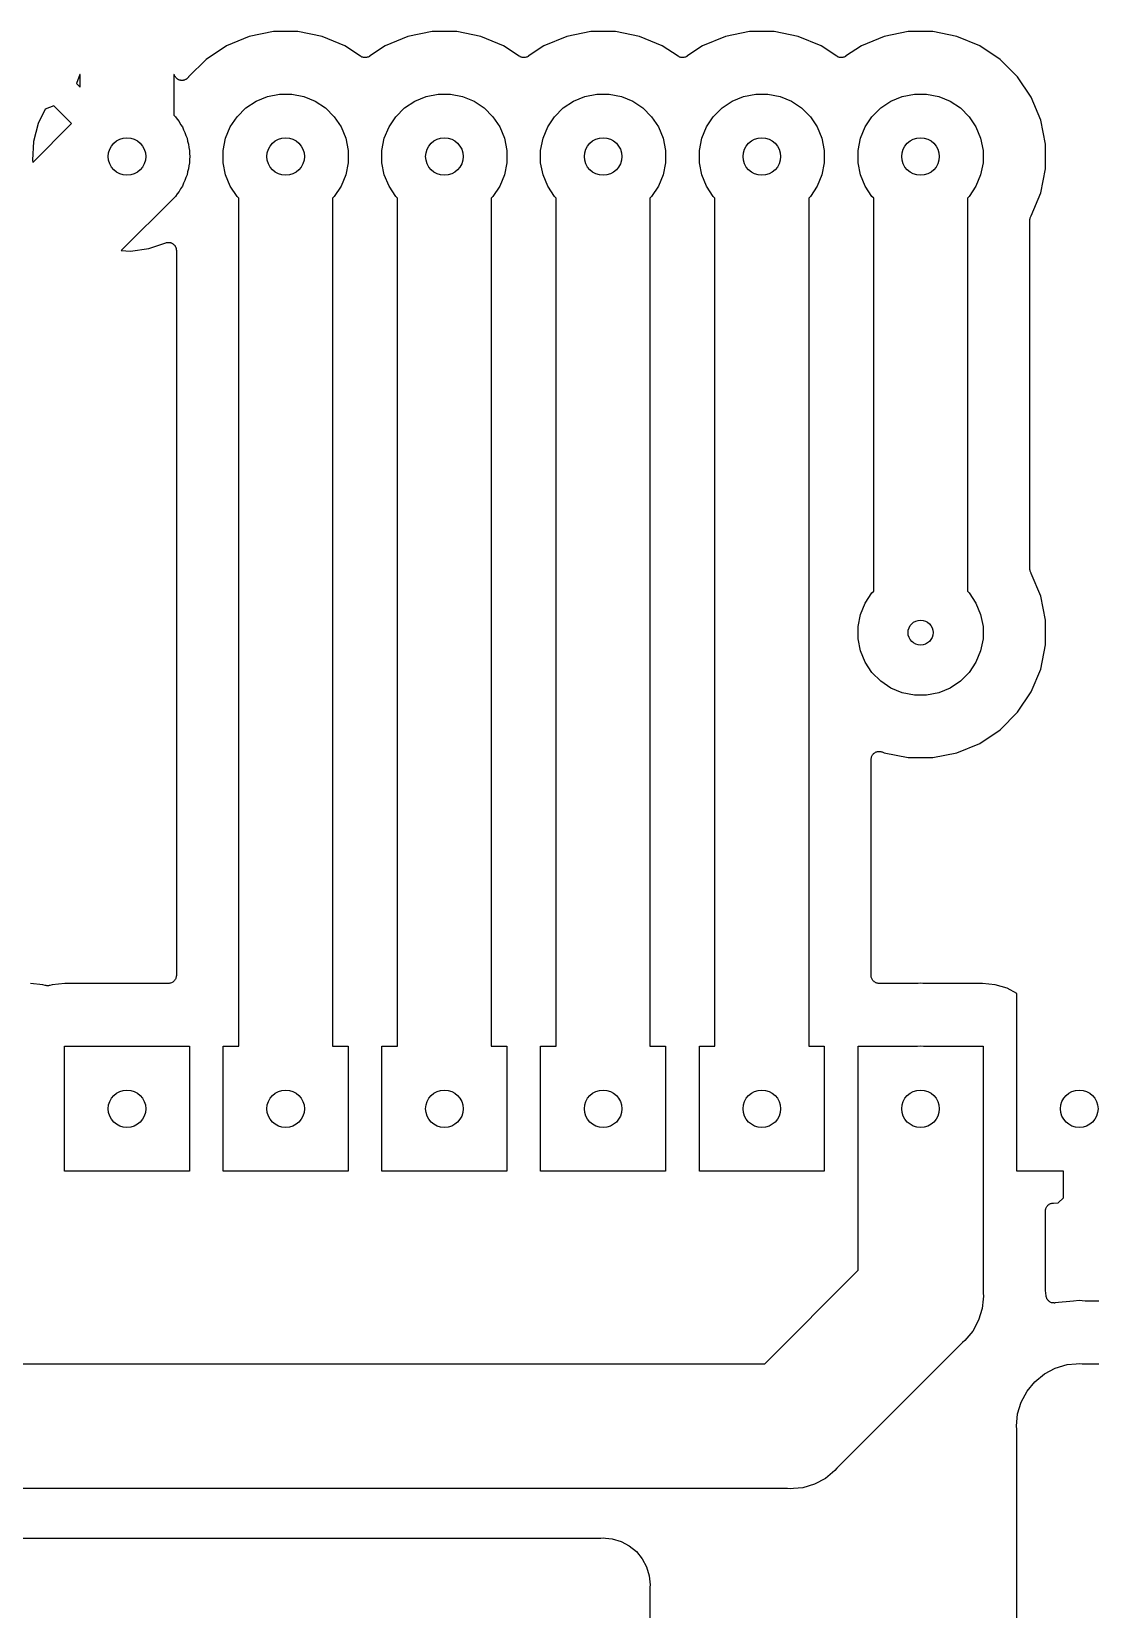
# Model space of a CAD drawing. Extents: x 74 to 216, y -130 to -38.
# Drawn here: x 148.33 to 165.28, y -81.67 to -56.42 of the extents above; entities that cross this region are included whole.
import ezdxf

# ---------------------------------------------------------------- set-up
doc = ezdxf.new("R2010")
doc.units = 0
doc.layers.add('BLACK', color=7, linetype='CONTINUOUS')

msp = doc.modelspace()

# ---------------------------------------------------------------- linework, layer by layer
at = {"layer": 'BLACK', "linetype": 'CONTINUOUS'}
for p, q in [((151.817, -56.4969), (151.453, -56.6476)), ((152.203, -56.42), (151.817, -56.4969)), ((152.597, -56.42), (152.203, -56.42)), ((152.983, -56.4969), (152.597, -56.42)), ((153.347, -56.6476), (152.983, -56.4969)), ((154.357, -56.4969), (153.993, -56.6476)), ((154.743, -56.42), (154.357, -56.4969)), ((155.137, -56.42), (154.743, -56.42)), ((155.523, -56.4969), (155.137, -56.42)), ((155.887, -56.6476), (155.523, -56.4969)), ((156.897, -56.4969), (156.533, -56.6476)), ((157.283, -56.42), (156.897, -56.4969)), ((157.677, -56.42), (157.283, -56.42)), ((158.063, -56.4969), (157.677, -56.42)), ((158.427, -56.6476), (158.063, -56.4969)), ((159.437, -56.4969), (159.073, -56.6476)), ((159.823, -56.42), (159.437, -56.4969)), ((160.217, -56.42), (159.823, -56.42)), ((160.603, -56.4969), (160.217, -56.42)), ((160.967, -56.6476), (160.603, -56.4969)), ((161.977, -56.4969), (161.613, -56.6476)), ((162.363, -56.42), (161.977, -56.4969)), ((162.757, -56.42), (162.363, -56.42)), ((163.143, -56.4969), (162.757, -56.42)), ((163.507, -56.6476), (163.143, -56.4969)), ((151.453, -56.6476), (151.125, -56.8665)), ((153.599, -56.8161), (153.347, -56.6476)), ((153.61, -56.8216), (153.599, -56.8161)), ((153.739, -56.817), (153.729, -56.8225)), ((153.74, -56.8164), (153.739, -56.817)), ((153.741, -56.8161), (153.74, -56.8164)), ((153.74, -56.8164), (153.74, -56.8164)), ((153.74, -56.8164), (153.74, -56.8164)), ((153.993, -56.6476), (153.741, -56.8161)), ((156.139, -56.8161), (155.887, -56.6476)), ((156.15, -56.8216), (156.139, -56.8161)), ((156.279, -56.817), (156.269, -56.8225)), ((156.28, -56.8164), (156.279, -56.817)), ((156.281, -56.8161), (156.28, -56.8164)), ((156.28, -56.8164), (156.28, -56.8164)), ((156.28, -56.8164), (156.28, -56.8164)), ((156.533, -56.6476), (156.281, -56.8161)), ((158.679, -56.8161), (158.427, -56.6476)), ((158.69, -56.8216), (158.679, -56.8161)), ((158.819, -56.817), (158.809, -56.8225)), ((158.82, -56.8164), (158.819, -56.817)), ((158.821, -56.8161), (158.82, -56.8164)), ((158.82, -56.8164), (158.82, -56.8164)), ((158.82, -56.8164), (158.82, -56.8164)), ((159.073, -56.6476), (158.821, -56.8161)), ((161.219, -56.8161), (160.967, -56.6476)), ((161.23, -56.8216), (161.219, -56.8161)), ((161.359, -56.817), (161.349, -56.8225)), ((161.36, -56.8164), (161.359, -56.817)), ((161.361, -56.8161), (161.36, -56.8164)), ((161.36, -56.8164), (161.36, -56.8164)), ((161.36, -56.8164), (161.36, -56.8164)), ((161.613, -56.6476), (161.361, -56.8161)), ((163.835, -56.8665), (163.507, -56.6476)), ((151.125, -56.8665), (150.846, -57.1451)), ((153.62, -56.8273), (153.61, -56.8216)), ((153.621, -56.8275), (153.62, -56.8273)), ((153.621, -56.8278), (153.621, -56.8275)), ((153.633, -56.8312), (153.621, -56.8278)), ((153.644, -56.8348), (153.633, -56.8312)), ((153.645, -56.835), (153.644, -56.8348)), ((153.644, -56.8348), (153.644, -56.8348)), ((153.657, -56.8362), (153.645, -56.835)), ((153.669, -56.8375), (153.657, -56.8362)), ((153.67, -56.8375), (153.669, -56.8374)), ((153.669, -56.8374), (153.669, -56.8375)), ((153.681, -56.8363), (153.67, -56.8375)), ((153.693, -56.8353), (153.681, -56.8363)), ((153.694, -56.8352), (153.693, -56.8353)), ((153.706, -56.8317), (153.694, -56.8351)), ((153.694, -56.8351), (153.694, -56.8352)), ((153.717, -56.8284), (153.706, -56.8317)), ((153.718, -56.8282), (153.717, -56.8284)), ((153.729, -56.8225), (153.718, -56.828)), ((153.718, -56.828), (153.718, -56.8282)), ((156.16, -56.8273), (156.15, -56.8216)), ((156.161, -56.8275), (156.16, -56.8273)), ((156.161, -56.8278), (156.161, -56.8275)), ((156.173, -56.8312), (156.161, -56.8278)), ((156.184, -56.8348), (156.173, -56.8312)), ((156.185, -56.835), (156.184, -56.8348)), ((156.184, -56.8348), (156.184, -56.8348)), ((156.197, -56.8362), (156.185, -56.835)), ((156.209, -56.8375), (156.197, -56.8362)), ((156.21, -56.8375), (156.209, -56.8374)), ((156.209, -56.8374), (156.209, -56.8375)), ((156.221, -56.8363), (156.21, -56.8375)), ((156.233, -56.8353), (156.221, -56.8363)), ((156.234, -56.8352), (156.233, -56.8353)), ((156.246, -56.8317), (156.234, -56.8351)), ((156.234, -56.8351), (156.234, -56.8352)), ((156.257, -56.8284), (156.246, -56.8317)), ((156.258, -56.8282), (156.257, -56.8284)), ((156.269, -56.8225), (156.258, -56.828)), ((156.258, -56.828), (156.258, -56.8282)), ((158.7, -56.8273), (158.69, -56.8216)), ((158.701, -56.8275), (158.7, -56.8273)), ((158.701, -56.8278), (158.701, -56.8275)), ((158.713, -56.8312), (158.701, -56.8278)), ((158.724, -56.8348), (158.713, -56.8312)), ((158.725, -56.835), (158.724, -56.8348)), ((158.724, -56.8348), (158.724, -56.8348)), ((158.737, -56.8362), (158.725, -56.835)), ((158.749, -56.8375), (158.737, -56.8362)), ((158.75, -56.8375), (158.749, -56.8374)), ((158.749, -56.8374), (158.749, -56.8375)), ((158.761, -56.8363), (158.75, -56.8375)), ((158.773, -56.8353), (158.761, -56.8363)), ((158.774, -56.8352), (158.773, -56.8353)), ((158.786, -56.8317), (158.774, -56.8351)), ((158.774, -56.8351), (158.774, -56.8352)), ((158.797, -56.8284), (158.786, -56.8317)), ((158.798, -56.8282), (158.797, -56.8284)), ((158.809, -56.8225), (158.798, -56.828)), ((158.798, -56.828), (158.798, -56.8282)), ((161.24, -56.8273), (161.23, -56.8216)), ((161.241, -56.8275), (161.24, -56.8273)), ((161.241, -56.8278), (161.241, -56.8275)), ((161.253, -56.8312), (161.241, -56.8278)), ((161.264, -56.8348), (161.253, -56.8312)), ((161.265, -56.835), (161.264, -56.8348)), ((161.264, -56.8348), (161.264, -56.8348)), ((161.277, -56.8362), (161.265, -56.835)), ((161.289, -56.8375), (161.277, -56.8362)), ((161.29, -56.8375), (161.289, -56.8374)), ((161.289, -56.8374), (161.289, -56.8375)), ((161.301, -56.8363), (161.29, -56.8375)), ((161.313, -56.8353), (161.301, -56.8363)), ((161.314, -56.8352), (161.313, -56.8353)), ((161.326, -56.8317), (161.314, -56.8351)), ((161.314, -56.8351), (161.314, -56.8352)), ((161.337, -56.8284), (161.326, -56.8317)), ((161.338, -56.8282), (161.337, -56.8284)), ((161.349, -56.8225), (161.338, -56.828)), ((161.338, -56.828), (161.338, -56.8282)), ((164.114, -57.1451), (163.835, -56.8665)), ((149.103, -57.1092), (149.051, -57.2519)), ((149.051, -57.2519), (149.11, -57.3108)), ((149.11, -57.1054), (149.103, -57.1092)), ((149.11, -57.3108), (149.11, -57.1054)), ((150.618, -57.1119), (150.61, -57.1079)), ((150.61, -57.1079), (150.61, -57.7558)), ((150.621, -57.1189), (150.618, -57.1119)), ((150.622, -57.1213), (150.621, -57.1189)), ((150.623, -57.1238), (150.622, -57.1213)), ((150.627, -57.1324), (150.623, -57.1238)), ((150.631, -57.1413), (150.627, -57.1324)), ((150.633, -57.1434), (150.631, -57.1413)), ((150.634, -57.1457), (150.633, -57.1434)), ((150.64, -57.1533), (150.634, -57.1457)), ((150.646, -57.1612), (150.64, -57.1533)), ((150.648, -57.1629), (150.646, -57.1612)), ((150.65, -57.1649), (150.648, -57.1629)), ((150.657, -57.1712), (150.65, -57.1649)), ((150.665, -57.1778), (150.657, -57.1712)), ((150.667, -57.1791), (150.665, -57.1778)), ((150.669, -57.1808), (150.667, -57.1791)), ((150.677, -57.1854), (150.669, -57.1808)), ((150.686, -57.1905), (150.677, -57.1854)), ((150.688, -57.1914), (150.686, -57.1905)), ((150.691, -57.1926), (150.688, -57.1914)), ((150.7, -57.1955), (150.691, -57.1926)), ((150.709, -57.1988), (150.7, -57.1955)), ((150.712, -57.1992), (150.709, -57.1988)), ((150.714, -57.2), (150.712, -57.1992)), ((150.724, -57.201), (150.714, -57.2)), ((150.734, -57.2025), (150.724, -57.201)), ((150.736, -57.2024), (150.734, -57.2025)), ((150.739, -57.2027), (150.736, -57.2024)), ((150.749, -57.2018), (150.739, -57.2027)), ((150.758, -57.2013), (150.749, -57.2018)), ((150.761, -57.2007), (150.758, -57.2013)), ((150.764, -57.2005), (150.761, -57.2007)), ((150.773, -57.1977), (150.764, -57.2005)), ((150.783, -57.1954), (150.773, -57.1977)), ((150.785, -57.1943), (150.783, -57.1954)), ((150.787, -57.1935), (150.785, -57.1943)), ((150.796, -57.189), (150.787, -57.1935)), ((150.805, -57.1848), (150.796, -57.189)), ((150.807, -57.1833), (150.805, -57.1848)), ((150.809, -57.1821), (150.807, -57.1833)), ((150.817, -57.176), (150.809, -57.1821)), ((150.825, -57.1702), (150.817, -57.176)), ((150.827, -57.1683), (150.825, -57.1702)), ((150.829, -57.1666), (150.827, -57.1683)), ((150.835, -57.1591), (150.829, -57.1666)), ((150.842, -57.1519), (150.835, -57.1591)), ((150.843, -57.1497), (150.842, -57.1519)), ((150.845, -57.1477), (150.843, -57.1497)), ((150.846, -57.1462), (150.845, -57.1477)), ((150.846, -57.1451), (150.846, -57.1462)), ((164.332, -57.4726), (164.114, -57.1451)), ((151.763, -57.6432), (151.926, -57.5338)), ((151.926, -57.5338), (152.108, -57.4584)), ((152.108, -57.4584), (152.302, -57.42)), ((152.302, -57.42), (152.498, -57.42)), ((152.498, -57.42), (152.692, -57.4584)), ((152.692, -57.4584), (152.874, -57.5338)), ((152.874, -57.5338), (153.037, -57.6432)), ((154.303, -57.6432), (154.466, -57.5338)), ((154.466, -57.5338), (154.648, -57.4584)), ((154.648, -57.4584), (154.842, -57.42)), ((154.842, -57.42), (155.038, -57.42)), ((155.038, -57.42), (155.232, -57.4584)), ((155.232, -57.4584), (155.414, -57.5338)), ((155.414, -57.5338), (155.577, -57.6432)), ((156.843, -57.6432), (157.006, -57.5338)), ((157.006, -57.5338), (157.188, -57.4584)), ((157.188, -57.4584), (157.382, -57.42)), ((157.382, -57.42), (157.578, -57.42)), ((157.578, -57.42), (157.772, -57.4584)), ((157.772, -57.4584), (157.954, -57.5338)), ((157.954, -57.5338), (158.117, -57.6432)), ((159.383, -57.6432), (159.546, -57.5338)), ((159.546, -57.5338), (159.728, -57.4584)), ((159.728, -57.4584), (159.922, -57.42)), ((159.922, -57.42), (160.118, -57.42)), ((160.118, -57.42), (160.312, -57.4584)), ((160.312, -57.4584), (160.494, -57.5338)), ((160.494, -57.5338), (160.657, -57.6432)), ((161.923, -57.6432), (162.086, -57.5338)), ((162.086, -57.5338), (162.268, -57.4584)), ((162.268, -57.4584), (162.462, -57.42)), ((162.462, -57.42), (162.658, -57.42)), ((162.658, -57.42), (162.852, -57.4584)), ((162.852, -57.4584), (163.034, -57.5338)), ((163.034, -57.5338), (163.197, -57.6432)), ((164.483, -57.8366), (164.332, -57.4726)), ((148.552, -57.6618), (148.439, -57.8939)), ((148.692, -57.6111), (148.552, -57.6618)), ((148.973, -57.8925), (148.692, -57.6111)), ((150.61, -57.7558), (150.637, -57.7825)), ((150.637, -57.7825), (150.664, -57.8236)), ((150.664, -57.8236), (150.695, -57.8617)), ((151.514, -57.9463), (151.623, -57.7825)), ((151.623, -57.7825), (151.763, -57.6432)), ((153.037, -57.6432), (153.177, -57.7825)), ((153.177, -57.7825), (153.286, -57.9463)), ((154.054, -57.9463), (154.163, -57.7825)), ((154.163, -57.7825), (154.303, -57.6432)), ((155.577, -57.6432), (155.717, -57.7825)), ((155.717, -57.7825), (155.826, -57.9463)), ((156.594, -57.9463), (156.703, -57.7825)), ((156.703, -57.7825), (156.843, -57.6432)), ((158.117, -57.6432), (158.257, -57.7825)), ((158.257, -57.7825), (158.366, -57.9463)), ((159.134, -57.9463), (159.243, -57.7825)), ((159.243, -57.7825), (159.383, -57.6432)), ((160.657, -57.6432), (160.797, -57.7825)), ((160.797, -57.7825), (160.906, -57.9463)), ((161.674, -57.9463), (161.783, -57.7825)), ((161.783, -57.7825), (161.923, -57.6432)), ((163.197, -57.6432), (163.337, -57.7825)), ((163.337, -57.7825), (163.446, -57.9463)), ((148.351, -58.5149), (148.973, -57.8925)), ((148.439, -57.8939), (148.364, -58.1812)), ((150.695, -57.8617), (150.719, -57.9053)), ((150.719, -57.9053), (150.746, -57.9463)), ((150.746, -57.9463), (150.765, -57.992)), ((150.765, -57.992), (150.788, -58.0355)), ((150.788, -58.0355), (150.803, -58.0827)), ((150.803, -58.0827), (150.822, -58.1283)), ((151.438, -58.1283), (151.514, -57.9463)), ((153.286, -57.9463), (153.362, -58.1283)), ((153.978, -58.1283), (154.054, -57.9463)), ((155.826, -57.9463), (155.902, -58.1283)), ((156.518, -58.1283), (156.594, -57.9463)), ((158.366, -57.9463), (158.442, -58.1283)), ((159.058, -58.1283), (159.134, -57.9463)), ((160.906, -57.9463), (160.982, -58.1283)), ((161.598, -58.1283), (161.674, -57.9463)), ((163.446, -57.9463), (163.522, -58.1283)), ((164.56, -58.223), (164.483, -57.8366)), ((148.364, -58.1812), (148.346, -58.4777)), ((150.822, -58.1283), (150.831, -58.1768)), ((150.831, -58.1768), (150.846, -58.224)), ((150.846, -58.224), (150.85, -58.2731)), ((150.85, -58.2731), (150.86, -58.3215)), ((150.86, -58.3215), (150.86, -58.3709)), ((151.4, -58.3215), (151.438, -58.1283)), ((151.4, -58.5185), (151.4, -58.3215)), ((153.362, -58.1283), (153.4, -58.3215)), ((153.4, -58.3215), (153.4, -58.5185)), ((153.94, -58.3215), (153.978, -58.1283)), ((153.94, -58.5185), (153.94, -58.3215)), ((155.902, -58.1283), (155.94, -58.3215)), ((155.94, -58.3215), (155.94, -58.5185)), ((156.48, -58.3215), (156.518, -58.1283)), ((156.48, -58.5185), (156.48, -58.3215)), ((158.442, -58.1283), (158.48, -58.3215)), ((158.48, -58.3215), (158.48, -58.5185)), ((159.02, -58.3215), (159.058, -58.1283)), ((159.02, -58.5185), (159.02, -58.3215)), ((160.982, -58.1283), (161.02, -58.3215)), ((161.02, -58.3215), (161.02, -58.5185)), ((161.56, -58.3215), (161.598, -58.1283)), ((161.56, -58.5185), (161.56, -58.3215)), ((163.522, -58.1283), (163.56, -58.3215)), ((163.56, -58.3215), (163.56, -58.5185)), ((164.56, -58.617), (164.56, -58.223)), ((148.346, -58.4777), (148.351, -58.5149)), ((150.85, -58.5669), (150.846, -58.616)), ((150.86, -58.5185), (150.85, -58.5669)), ((150.86, -58.3709), (150.865, -58.42)), ((150.865, -58.42), (150.86, -58.4691)), ((150.86, -58.4691), (150.86, -58.5185)), ((151.438, -58.7117), (151.4, -58.5185)), ((153.4, -58.5185), (153.362, -58.7117)), ((153.978, -58.7117), (153.94, -58.5185)), ((155.94, -58.5185), (155.902, -58.7117)), ((156.518, -58.7117), (156.48, -58.5185)), ((158.48, -58.5185), (158.442, -58.7117)), ((159.058, -58.7117), (159.02, -58.5185)), ((161.02, -58.5185), (160.982, -58.7117)), ((161.598, -58.7117), (161.56, -58.5185)), ((163.56, -58.5185), (163.522, -58.7117)), ((150.788, -58.8045), (150.765, -58.8481)), ((150.803, -58.7573), (150.788, -58.8045)), ((150.822, -58.7117), (150.803, -58.7573)), ((150.831, -58.6633), (150.822, -58.7117)), ((150.846, -58.616), (150.831, -58.6633)), ((151.514, -58.8937), (151.438, -58.7117)), ((153.362, -58.7117), (153.286, -58.8937)), ((154.054, -58.8937), (153.978, -58.7117)), ((155.902, -58.7117), (155.826, -58.8937)), ((156.594, -58.8937), (156.518, -58.7117)), ((158.442, -58.7117), (158.366, -58.8937)), ((159.134, -58.8937), (159.058, -58.7117)), ((160.982, -58.7117), (160.906, -58.8937)), ((161.674, -58.8937), (161.598, -58.7117)), ((163.522, -58.7117), (163.446, -58.8937)), ((164.483, -59.0034), (164.56, -58.617)), ((150.602, -59.0924), (149.769, -59.9252)), ((150.637, -59.0575), (150.602, -59.0924)), ((150.664, -59.0164), (150.637, -59.0575)), ((150.695, -58.9783), (150.664, -59.0164)), ((150.719, -58.9347), (150.695, -58.9783)), ((150.746, -58.8937), (150.719, -58.9347)), ((150.765, -58.8481), (150.746, -58.8937)), ((151.623, -59.0575), (151.514, -58.8937)), ((151.65, -59.0842), (151.623, -59.0575)), ((151.65, -72.66), (151.65, -59.0842)), ((153.177, -59.0575), (153.15, -59.0842)), ((153.15, -59.0842), (153.15, -72.66)), ((153.286, -58.8937), (153.177, -59.0575)), ((154.163, -59.0575), (154.054, -58.8937)), ((154.19, -59.0842), (154.163, -59.0575)), ((154.19, -72.66), (154.19, -59.0842)), ((155.717, -59.0575), (155.69, -59.0842)), ((155.69, -59.0842), (155.69, -72.66)), ((155.826, -58.8937), (155.717, -59.0575)), ((156.703, -59.0575), (156.594, -58.8937)), ((156.73, -59.0842), (156.703, -59.0575)), ((156.73, -72.66), (156.73, -59.0842)), ((158.257, -59.0575), (158.23, -59.0842)), ((158.23, -59.0842), (158.23, -72.66)), ((158.366, -58.8937), (158.257, -59.0575)), ((159.243, -59.0575), (159.134, -58.8937)), ((159.27, -59.0842), (159.243, -59.0575)), ((159.27, -72.66), (159.27, -59.0842)), ((160.797, -59.0575), (160.77, -59.0842)), ((160.77, -59.0842), (160.77, -72.66)), ((160.906, -58.8937), (160.797, -59.0575)), ((161.783, -59.0575), (161.674, -58.8937)), ((161.81, -59.0842), (161.783, -59.0575)), ((161.81, -65.3758), (161.81, -59.0842)), ((163.337, -59.0575), (163.31, -59.0842)), ((163.31, -59.0842), (163.31, -65.3758)), ((163.446, -58.8937), (163.337, -59.0575)), ((164.332, -59.3674), (164.483, -59.0034)), ((164.31, -59.4376), (164.311, -59.426)), ((164.31, -59.439), (164.31, -59.4376)), ((164.31, -59.4391), (164.31, -59.439)), ((164.31, -59.439), (164.31, -59.439)), ((164.31, -59.4394), (164.31, -59.4391)), ((164.31, -65.0206), (164.31, -59.4394)), ((164.311, -59.426), (164.312, -59.4144)), ((164.312, -59.4144), (164.313, -59.4137)), ((164.313, -59.413), (164.316, -59.4018)), ((164.313, -59.4137), (164.313, -59.413)), ((164.316, -59.4018), (164.32, -59.3907)), ((164.32, -59.3893), (164.326, -59.3791)), ((164.32, -59.39), (164.32, -59.3893)), ((164.32, -59.3907), (164.32, -59.39)), ((164.326, -59.3791), (164.331, -59.3688)), ((164.331, -59.3688), (164.332, -59.3674)), ((150.212, -59.8938), (150.482, -59.8007)), ((150.482, -59.8007), (150.483, -59.8002)), ((150.483, -59.8002), (150.491, -59.7984)), ((150.491, -59.7984), (150.499, -59.796)), ((150.499, -59.796), (150.503, -59.7956)), ((150.503, -59.7956), (150.507, -59.7947)), ((150.507, -59.7947), (150.516, -59.7945)), ((150.516, -59.7945), (150.524, -59.7938)), ((150.524, -59.7938), (150.528, -59.7942)), ((150.528, -59.7942), (150.532, -59.7941)), ((150.532, -59.7941), (150.54, -59.7955)), ((150.54, -59.7955), (150.549, -59.7964)), ((150.549, -59.7964), (150.553, -59.7976)), ((150.553, -59.7976), (150.557, -59.7983)), ((150.557, -59.7983), (150.564, -59.8012)), ((150.564, -59.8012), (150.572, -59.8037)), ((150.572, -59.8037), (150.576, -59.8057)), ((150.576, -59.8057), (150.58, -59.8072)), ((150.58, -59.8072), (150.587, -59.8115)), ((150.587, -59.8115), (150.594, -59.8155)), ((150.594, -59.8155), (150.597, -59.8181)), ((150.597, -59.8181), (150.601, -59.8203)), ((150.601, -59.8203), (150.607, -59.826)), ((150.607, -59.826), (150.613, -59.8313)), ((150.613, -59.8313), (150.616, -59.8345)), ((150.616, -59.8345), (150.619, -59.8374)), ((150.619, -59.8374), (150.624, -59.8441)), ((150.624, -59.8441), (150.629, -59.8505)), ((150.629, -59.8505), (150.631, -59.8542)), ((149.769, -59.9252), (149.918, -59.9342)), ((149.918, -59.9342), (150.212, -59.8938)), ((150.631, -59.8542), (150.633, -59.8575)), ((150.633, -59.8575), (150.637, -59.8651)), ((150.637, -59.8651), (150.64, -59.8724)), ((150.64, -59.8724), (150.642, -59.8764)), ((150.642, -59.8764), (150.643, -59.8801)), ((150.643, -59.8801), (150.645, -59.8882)), ((150.645, -59.8882), (150.648, -59.8961)), ((150.648, -59.8961), (150.648, -59.9002)), ((150.648, -59.9002), (150.649, -59.9043)), ((150.649, -59.9043), (150.649, -59.9125)), ((150.649, -59.9125), (150.65, -59.9208)), ((150.65, -59.9208), (150.65, -71.5275)), ((164.311, -65.0322), (164.31, -65.0206)), ((164.312, -65.0439), (164.311, -65.0322)), ((164.312, -65.0446), (164.312, -65.0439)), ((164.312, -65.0453), (164.312, -65.0446)), ((164.316, -65.0564), (164.312, -65.0453)), ((164.319, -65.0677), (164.316, -65.0564)), ((164.319, -65.0683), (164.319, -65.0677)), ((164.32, -65.069), (164.319, -65.0683)), ((164.325, -65.0793), (164.32, -65.069)), ((164.33, -65.0897), (164.325, -65.0793)), ((164.331, -65.0909), (164.33, -65.0897)), ((164.331, -65.0912), (164.331, -65.0909)), ((164.331, -65.0909), (164.331, -65.0909)), ((164.331, -65.0909), (164.331, -65.0909)), ((164.332, -65.0926), (164.331, -65.0912)), ((164.483, -65.4566), (164.332, -65.0926)), ((161.674, -65.5663), (161.783, -65.4025)), ((161.783, -65.4025), (161.81, -65.3758)), ((163.31, -65.3758), (163.337, -65.4025)), ((163.337, -65.4025), (163.446, -65.5663)), ((161.598, -65.7483), (161.674, -65.5663)), ((163.446, -65.5663), (163.522, -65.7483)), ((164.56, -65.843), (164.483, -65.4566)), ((161.56, -65.9415), (161.598, -65.7483)), ((163.522, -65.7483), (163.56, -65.9415)), ((164.56, -66.237), (164.56, -65.843)), ((161.56, -66.1385), (161.56, -65.9415)), ((161.598, -66.3317), (161.56, -66.1385)), ((163.56, -66.1385), (163.522, -66.3317)), ((163.56, -65.9415), (163.56, -66.1385)), ((161.674, -66.5137), (161.598, -66.3317)), ((163.522, -66.3317), (163.446, -66.5137)), ((164.483, -66.6234), (164.56, -66.237)), ((161.783, -66.6775), (161.674, -66.5137)), ((163.446, -66.5137), (163.337, -66.6775)), ((164.332, -66.9874), (164.483, -66.6234)), ((161.923, -66.8168), (161.783, -66.6775)), ((162.086, -66.9262), (161.923, -66.8168)), ((163.197, -66.8168), (163.034, -66.9262)), ((163.337, -66.6775), (163.197, -66.8168)), ((162.268, -67.0016), (162.086, -66.9262)), ((162.462, -67.04), (162.268, -67.0016)), ((162.658, -67.04), (162.462, -67.04)), ((162.852, -67.0016), (162.658, -67.04)), ((163.034, -66.9262), (162.852, -67.0016)), ((164.114, -67.3149), (164.332, -66.9874)), ((163.835, -67.5935), (164.114, -67.3149)), ((163.507, -67.8124), (163.835, -67.5935)), ((163.143, -67.9631), (163.507, -67.8124)), ((161.77, -68.0659), (161.771, -68.0538)), ((161.77, -68.0665), (161.77, -68.0659)), ((161.77, -68.0676), (161.77, -68.0665)), ((161.77, -68.0665), (161.77, -68.0665)), ((161.77, -68.0665), (161.77, -68.0665)), ((161.77, -71.5275), (161.77, -68.0676)), ((161.771, -68.0538), (161.773, -68.0419)), ((161.773, -68.0412), (161.776, -68.0296)), ((161.773, -68.0416), (161.773, -68.0412)), ((161.773, -68.0419), (161.773, -68.0416)), ((161.776, -68.0296), (161.78, -68.0182)), ((161.78, -68.0176), (161.786, -68.007)), ((161.78, -68.0179), (161.78, -68.0176)), ((161.78, -68.0182), (161.78, -68.0179)), ((161.786, -68.007), (161.792, -67.9964)), ((161.792, -67.9959), (161.8, -67.9867)), ((161.792, -67.9962), (161.792, -67.9959)), ((161.792, -67.9964), (161.792, -67.9962)), ((161.8, -67.9867), (161.808, -67.9774)), ((161.808, -67.9769), (161.818, -67.9693)), ((161.808, -67.9771), (161.808, -67.9769)), ((161.808, -67.9774), (161.808, -67.9771)), ((161.818, -67.9693), (161.827, -67.9617)), ((161.827, -67.9614), (161.838, -67.9557)), ((161.827, -67.9616), (161.827, -67.9614)), ((161.827, -67.9617), (161.827, -67.9616)), ((161.838, -67.9557), (161.849, -67.9501)), ((161.849, -67.9499), (161.861, -67.9465)), ((161.849, -67.95), (161.849, -67.9499)), ((161.849, -67.9501), (161.849, -67.95)), ((161.861, -67.9465), (161.873, -67.943)), ((161.873, -67.9429), (161.885, -67.9418)), ((161.873, -67.943), (161.873, -67.9429)), ((161.873, -67.943), (161.873, -67.943)), ((161.885, -67.9418), (161.897, -67.9406)), ((161.897, -67.9406), (161.898, -67.9407)), ((161.898, -67.9407), (161.898, -67.9406)), ((161.898, -67.9406), (161.91, -67.9419)), ((161.91, -67.9419), (161.922, -67.9431)), ((161.922, -67.9431), (161.922, -67.9432)), ((161.922, -67.9432), (161.923, -67.9432)), ((161.923, -67.9432), (161.934, -67.9468)), ((161.934, -67.9468), (161.946, -67.9503)), ((161.946, -67.9503), (161.977, -67.9631)), ((161.977, -67.9631), (162.363, -68.04)), ((162.363, -68.04), (162.757, -68.04)), ((162.757, -68.04), (163.143, -67.9631)), ((148.516, -71.6745), (148.314, -71.6545)), ((148.553, -71.6857), (148.516, -71.6745)), ((148.565, -71.688), (148.553, -71.6857)), ((148.576, -71.6904), (148.565, -71.688)), ((148.577, -71.6904), (148.576, -71.6904)), ((148.577, -71.6906), (148.577, -71.6904)), ((148.589, -71.6906), (148.577, -71.6906)), ((148.601, -71.6907), (148.589, -71.6906)), ((148.602, -71.6906), (148.601, -71.6907)), ((148.614, -71.6884), (148.602, -71.6906)), ((148.602, -71.6906), (148.602, -71.6906)), ((148.625, -71.6862), (148.614, -71.6884)), ((148.627, -71.6858), (148.625, -71.6862)), ((148.664, -71.6745), (148.627, -71.6857)), ((148.627, -71.6857), (148.627, -71.6858)), ((148.627, -71.6858), (148.627, -71.6858)), ((148.627, -71.6858), (148.627, -71.6858)), ((148.866, -71.6545), (148.664, -71.6745)), ((150.523, -71.6545), (148.866, -71.6545)), ((150.535, -71.6534), (150.523, -71.6545)), ((150.547, -71.6523), (150.535, -71.6534)), ((150.548, -71.6521), (150.547, -71.6522)), ((150.547, -71.6522), (150.547, -71.6523)), ((150.559, -71.6487), (150.548, -71.6521)), ((150.571, -71.6453), (150.559, -71.6487)), ((150.582, -71.6394), (150.571, -71.645)), ((150.571, -71.645), (150.571, -71.6451)), ((150.571, -71.6451), (150.571, -71.6453)), ((150.593, -71.6338), (150.582, -71.6394)), ((150.603, -71.6258), (150.593, -71.6333)), ((150.593, -71.6333), (150.593, -71.6335)), ((150.593, -71.6335), (150.593, -71.6338)), ((150.612, -71.6183), (150.603, -71.6258)), ((150.62, -71.6084), (150.612, -71.6177)), ((150.612, -71.6177), (150.612, -71.6179)), ((150.612, -71.6179), (150.612, -71.6183)), ((150.628, -71.5993), (150.62, -71.6084)), ((150.634, -71.588), (150.628, -71.5986)), ((150.628, -71.5986), (150.628, -71.5989)), ((150.628, -71.5989), (150.628, -71.5993)), ((150.64, -71.5776), (150.634, -71.588)), ((150.644, -71.5653), (150.64, -71.5768)), ((150.64, -71.5768), (150.64, -71.5772)), ((150.64, -71.5772), (150.64, -71.5776)), ((150.647, -71.554), (150.644, -71.5653)), ((150.649, -71.5412), (150.647, -71.5531)), ((150.647, -71.5531), (150.647, -71.5535)), ((150.647, -71.5535), (150.647, -71.554)), ((150.65, -71.5293), (150.649, -71.5412)), ((150.65, -71.5275), (150.65, -71.5284)), ((150.65, -71.5284), (150.65, -71.5284)), ((150.65, -71.5284), (150.65, -71.5285)), ((150.65, -71.5285), (150.65, -71.5293)), ((161.771, -71.5395), (161.77, -71.5275)), ((161.772, -71.5513), (161.771, -71.5395)), ((161.772, -71.5518), (161.772, -71.5513)), ((161.772, -71.5522), (161.772, -71.5518)), ((161.776, -71.5637), (161.772, -71.5522)), ((161.779, -71.5751), (161.776, -71.5637)), ((161.779, -71.5755), (161.779, -71.5751)), ((161.78, -71.5759), (161.779, -71.5755)), ((161.785, -71.5865), (161.78, -71.5759)), ((161.791, -71.5971), (161.785, -71.5865)), ((161.791, -71.5974), (161.791, -71.5971)), ((161.791, -71.5978), (161.791, -71.5974)), ((161.799, -71.6071), (161.791, -71.5978)), ((161.806, -71.6164), (161.799, -71.6071)), ((161.807, -71.6167), (161.806, -71.6164)), ((161.807, -71.617), (161.807, -71.6167)), ((161.816, -71.6247), (161.807, -71.617)), ((161.825, -71.6323), (161.816, -71.6247)), ((161.826, -71.6325), (161.825, -71.6323)), ((161.826, -71.6328), (161.826, -71.6325)), ((161.837, -71.6385), (161.826, -71.6328)), ((161.847, -71.6443), (161.837, -71.6385)), ((161.847, -71.6444), (161.847, -71.6443)), ((161.848, -71.6446), (161.847, -71.6444)), ((161.859, -71.6482), (161.848, -71.6446)), ((161.871, -71.6518), (161.859, -71.6482)), ((161.871, -71.652), (161.871, -71.6518)), ((161.871, -71.6518), (161.871, -71.6518)), ((161.883, -71.6532), (161.871, -71.652)), ((161.895, -71.6545), (161.883, -71.6532)), ((161.896, -71.6545), (161.895, -71.6545)), ((161.897, -71.6545), (161.896, -71.6545)), ((161.896, -71.6545), (161.896, -71.6545)), ((161.896, -71.6545), (161.896, -71.6545)), ((162.511, -71.6545), (161.897, -71.6545)), ((162.516, -71.654), (162.511, -71.6545)), ((162.522, -71.6541), (162.516, -71.654)), ((162.523, -71.6539), (162.522, -71.6541)), ((162.56, -71.6503), (162.523, -71.6539)), ((162.597, -71.6539), (162.56, -71.6503)), ((162.602, -71.6539), (162.597, -71.6539)), ((162.607, -71.6545), (162.602, -71.6539)), ((162.609, -71.6545), (162.607, -71.6545)), ((163.554, -71.6545), (162.609, -71.6545)), ((163.756, -71.6745), (163.554, -71.6545)), ((163.945, -71.7317), (163.756, -71.6745)), ((164.1, -71.8147), (163.945, -71.7317)), ((164.1, -72.66), (164.1, -71.8147)), ((148.86, -74.66), (148.86, -72.66)), ((148.86, -72.66), (150.86, -72.66)), ((150.86, -72.66), (150.86, -74.66)), ((151.4, -74.66), (151.4, -72.66)), ((151.4, -72.66), (151.65, -72.66)), ((153.15, -72.66), (153.4, -72.66)), ((153.4, -72.66), (153.4, -74.66)), ((153.94, -74.66), (153.94, -72.66)), ((153.94, -72.66), (154.19, -72.66)), ((155.69, -72.66), (155.94, -72.66)), ((155.94, -72.66), (155.94, -74.66)), ((156.48, -74.66), (156.48, -72.66)), ((156.48, -72.66), (156.73, -72.66)), ((158.23, -72.66), (158.48, -72.66)), ((158.48, -72.66), (158.48, -74.66)), ((159.02, -74.66), (159.02, -72.66)), ((159.02, -72.66), (159.27, -72.66)), ((160.77, -72.66), (161.02, -72.66)), ((161.02, -72.66), (161.02, -74.66)), ((161.56, -74.66), (161.56, -72.66)), ((161.56, -72.66), (162.511, -72.66)), ((162.511, -72.66), (162.56, -72.6552)), ((162.56, -72.6552), (162.609, -72.66)), ((162.609, -72.66), (163.56, -72.66)), ((163.56, -72.66), (163.56, -76.6109)), ((164.1, -74.66), (164.1, -72.66)), ((150.86, -74.66), (148.86, -74.66)), ((153.4, -74.66), (151.4, -74.66)), ((155.94, -74.66), (153.94, -74.66)), ((158.48, -74.66), (156.48, -74.66)), ((161.02, -74.66), (159.02, -74.66)), ((161.56, -76.2458), (161.56, -74.66)), ((161.56, -74.66), (161.56, -74.66)), ((164.846, -74.66), (164.1, -74.66)), ((164.846, -75.0836), (164.846, -74.66)), ((164.566, -75.258), (164.57, -75.2468)), ((164.57, -75.2455), (164.576, -75.2353)), ((164.57, -75.2462), (164.57, -75.2455)), ((164.57, -75.2468), (164.57, -75.2462)), ((164.576, -75.2353), (164.581, -75.225)), ((164.581, -75.225), (164.582, -75.2244)), ((164.582, -75.2238), (164.59, -75.2149)), ((164.582, -75.2244), (164.582, -75.2238)), ((164.59, -75.2149), (164.597, -75.2058)), ((164.597, -75.2058), (164.598, -75.2054)), ((164.598, -75.2048), (164.607, -75.1975)), ((164.598, -75.2054), (164.598, -75.2048)), ((164.607, -75.1975), (164.616, -75.1901)), ((164.616, -75.1901), (164.617, -75.1897)), ((164.617, -75.1893), (164.628, -75.1839)), ((164.617, -75.1897), (164.617, -75.1893)), ((164.628, -75.1839), (164.638, -75.1783)), ((164.638, -75.1783), (164.639, -75.1781)), ((164.639, -75.1778), (164.651, -75.1745)), ((164.639, -75.1781), (164.639, -75.1778)), ((164.651, -75.1745), (164.662, -75.1711)), ((164.662, -75.1711), (164.663, -75.171)), ((164.663, -75.1708), (164.675, -75.1697)), ((164.663, -75.171), (164.663, -75.1708)), ((164.675, -75.1697), (164.686, -75.1685)), ((164.686, -75.1685), (164.761, -75.1682)), ((164.761, -75.1682), (164.846, -75.0836)), ((164.56, -75.2938), (164.561, -75.2822)), ((164.56, -75.2952), (164.56, -75.2938)), ((164.56, -75.2955), (164.56, -75.2952)), ((164.56, -75.2952), (164.56, -75.2952)), ((164.56, -75.2952), (164.56, -75.2952)), ((164.56, -76.5555), (164.56, -75.2955)), ((164.561, -75.2822), (164.562, -75.2705)), ((164.562, -75.2705), (164.563, -75.2699)), ((164.563, -75.2691), (164.566, -75.258)), ((164.563, -75.2699), (164.563, -75.2691)), ((160.066, -77.74), (161.56, -76.2458)), ((163.56, -76.7091), (163.546, -76.856)), ((163.56, -76.6109), (163.565, -76.66)), ((163.565, -76.66), (163.56, -76.7091)), ((163.56, -76.7091), (163.56, -76.7091)), ((164.561, -76.5609), (164.56, -76.5555)), ((164.56, -76.5662), (164.561, -76.5609)), ((164.561, -76.568), (164.56, -76.5662)), ((164.569, -76.655), (164.561, -76.568)), ((164.572, -76.6667), (164.569, -76.655)), ((164.574, -76.6785), (164.572, -76.6667)), ((164.574, -76.6789), (164.574, -76.6785)), ((164.574, -76.6793), (164.574, -76.6789)), ((164.579, -76.6903), (164.574, -76.6793)), ((164.583, -76.7014), (164.579, -76.6903)), ((164.583, -76.7018), (164.583, -76.7014)), ((164.583, -76.7022), (164.583, -76.7018)), ((164.59, -76.7121), (164.583, -76.7022)), ((164.597, -76.7222), (164.59, -76.7121)), ((164.597, -76.7225), (164.597, -76.7222)), ((164.597, -76.7229), (164.597, -76.7225)), ((164.606, -76.7313), (164.597, -76.7229)), ((164.614, -76.7399), (164.606, -76.7313)), ((164.614, -76.7401), (164.614, -76.7399)), ((164.615, -76.7404), (164.614, -76.7401)), ((164.625, -76.7471), (164.615, -76.7404)), ((164.634, -76.7539), (164.625, -76.7471)), ((164.635, -76.754), (164.634, -76.7539)), ((164.635, -76.7543), (164.635, -76.754)), ((164.646, -76.7589), (164.635, -76.7543)), ((164.657, -76.7636), (164.646, -76.7589)), ((164.658, -76.7637), (164.657, -76.7636)), ((164.658, -76.7639), (164.658, -76.7637)), ((164.67, -76.7663), (164.658, -76.7639)), ((164.681, -76.7688), (164.67, -76.7663)), ((164.682, -76.7688), (164.681, -76.7688)), ((164.682, -76.7689), (164.682, -76.7688)), ((164.694, -76.7689), (164.682, -76.7689)), ((164.706, -76.7691), (164.694, -76.7689)), ((164.707, -76.769), (164.706, -76.7691)), ((164.708, -76.7689), (164.707, -76.769)), ((164.707, -76.769), (164.707, -76.769)), ((164.707, -76.769), (164.707, -76.769)), ((165.008, -76.7394), (164.708, -76.7689)), ((165.1, -76.7303), (165.008, -76.7394)), ((165.008, -76.7394), (165.008, -76.7394)), ((165.192, -76.7394), (165.1, -76.7303)), ((165.197, -76.7394), (165.192, -76.7394)), ((165.203, -76.74), (165.197, -76.7394)), ((165.204, -76.74), (165.203, -76.74)), ((178.213, -76.74), (165.204, -76.74)), ((163.546, -76.856), (163.488, -77.0445)), ((163.395, -77.2183), (163.271, -77.3705)), ((163.488, -77.0445), (163.395, -77.2183)), ((163.232, -77.4018), (161.222, -79.4124)), ((163.271, -77.3705), (163.232, -77.4018)), ((137.574, -77.74), (160.066, -77.74)), ((164.715, -77.8117), (164.904, -77.7545)), ((164.904, -77.7545), (165.051, -77.74)), ((165.051, -77.74), (165.1, -77.7352)), ((165.1, -77.7352), (165.149, -77.74)), ((165.149, -77.74), (179.34, -77.74)), ((164.265, -78.1817), (164.389, -78.0295)), ((164.389, -78.0295), (164.542, -77.9045)), ((164.542, -77.9045), (164.715, -77.8117)), ((164.172, -78.3555), (164.265, -78.1817)), ((164.114, -78.544), (164.172, -78.3555)), ((164.095, -78.74), (164.114, -78.544)), ((164.1, -78.7891), (164.095, -78.74)), ((164.1, -87.9), (164.1, -78.7891)), ((161.191, -79.4505), (161.038, -79.5755)), ((161.222, -79.4124), (161.191, -79.4505)), ((160.431, -79.74), (137.209, -79.74)), ((160.48, -79.7448), (160.431, -79.74)), ((160.529, -79.74), (160.48, -79.7448)), ((160.676, -79.7255), (160.529, -79.74)), ((160.865, -79.6683), (160.676, -79.7255)), ((161.038, -79.5755), (160.865, -79.6683)), ((124.497, -80.53), (157.443, -80.53)), ((157.443, -80.53), (157.48, -80.5264)), ((157.48, -80.5264), (157.517, -80.53)), ((157.517, -80.53), (157.627, -80.5409)), ((157.627, -80.5409), (157.768, -80.5837)), ((157.768, -80.5837), (157.899, -80.6534)), ((157.899, -80.6534), (158.013, -80.7471)), ((158.013, -80.7471), (158.107, -80.8613)), ((158.107, -80.8613), (158.176, -80.9916)), ((158.176, -80.9916), (158.219, -81.133)), ((158.219, -81.133), (158.234, -81.28)), ((158.234, -81.28), (158.23, -81.3168)), ((158.23, -81.3168), (158.23, -87.9))]:
    msp.add_line(p, q, dxfattribs=at)
at = {"layer": 'BLACK'}
for centre, radius in [((149.86, -58.42), 0.3), ((152.4, -58.42), 0.3), ((154.94, -58.42), 0.3), ((157.48, -58.42), 0.3), ((160.02, -58.42), 0.3), ((162.56, -58.42), 0.3), ((162.56, -66.04), 0.2), ((149.86, -73.66), 0.3), ((152.4, -73.66), 0.3), ((154.94, -73.66), 0.3), ((157.48, -73.66), 0.3), ((160.02, -73.66), 0.3), ((162.56, -73.66), 0.3), ((165.1, -73.66), 0.3)]:
    msp.add_circle(centre, radius, dxfattribs=at)

doc.saveas('drawing.dxf')
